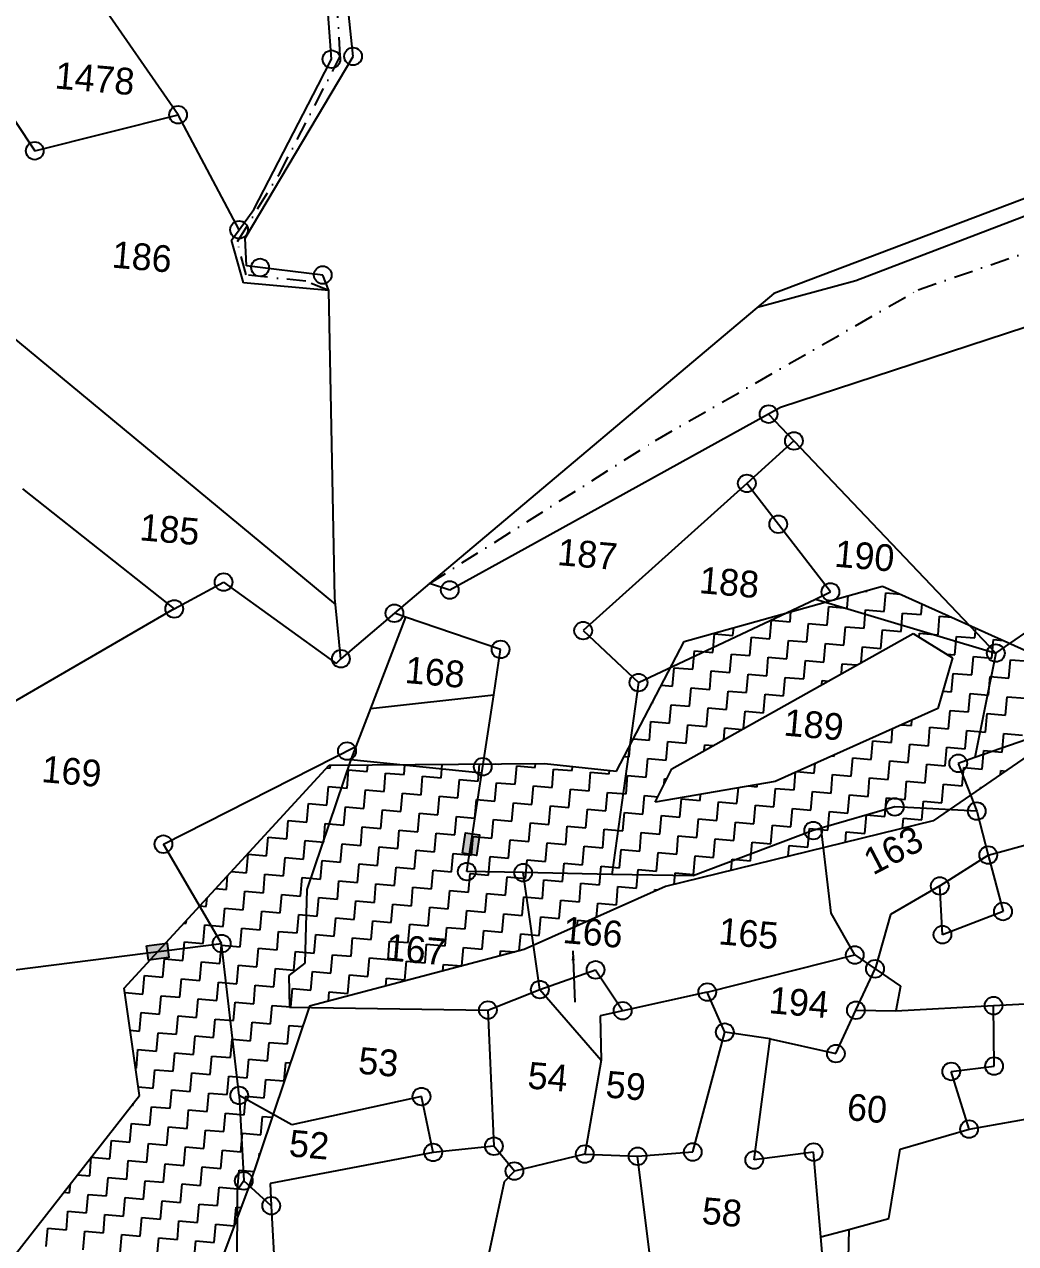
# Model space of a CAD drawing. Header units: metres. Extents: x 302356 to 305648, y 1939949 to 1943623.
# Drawn here: x 303235.5 to 303496.1, y 1942074.3 to 1942394.8 of the extents above; entities that cross this region are included whole.
import ezdxf

# ---------------------------------------------------------------- set-up
doc = ezdxf.new("R2010")
doc.units = ezdxf.units.M
doc.linetypes.add('DASHDOT', pattern=[1, 0.5, -0.25, 0, -0.25])
for name, color, linetype in [('LINE_WATER', 4, 'Continuous'), ('POLY_HATCH', 12, 'Continuous'), ('POLY_PARCEL', 6, 'Continuous'), ('POLY_WATER', 4, 'Continuous'), ('TEXT_PARCEL', 7, 'Continuous'), ('V_BOUND_LINE', 7, 'Continuous'), ('V_BOUND_STREAM_LINE', 7, 'DASHDOT')]:
    doc.layers.add(name, color=color, linetype=linetype)
doc.styles.add('TEXT_MAP', font='')
doc.styles.get('TEXT_MAP').set_extended_font_data('Kruti Dev 050')
doc.dimstyles.get("Standard").update_dxf_attribs({"dimtxt": 0.18, "dimasz": 0.18, "dimexe": 0.18, "dimexo": 0.0625, "dimgap": 0.09, "dimtad": 0, "dimtih": 1, "dimtoh": 1, "dimdec": 4, "dimzin": 0, "dimdsep": 46, "dimtxsty": 'Standard', "dimcen": 0.09, "dimadec": 0, "dimazin": 0, "dimtfac": 1, "dimtdec": 4, "dimtofl": 0, "dimtmove": 0, "dimatfit": 3, "dimfxl": 1, "dimtolj": 1, "dimtzin": 0, "dimarcsym": 0})

msp = doc.modelspace()

# ---------------------------------------------------------------- hatches: boundary and pattern name
for points in [[(303355.17, 1942181.74), (303351.46, 1942182.31), (303350.64, 1942176.94), (303354.35, 1942176.37)], [(303273.51, 1942149.55), (303273.04, 1942153.28), (303267.65, 1942152.6), (303268.12, 1942148.87)]]:
    msp.add_hatch(color=256).paths.add_polyline_path(points)

# ---------------------------------------------------------------- linework, layer by layer
for points in [[(303350.64, 1942176.94), (303351.46, 1942182.31), (303355.17, 1942181.74), (303354.35, 1942176.37)], [(303267.65, 1942152.6), (303273.04, 1942153.28), (303273.51, 1942149.55), (303268.12, 1942148.87)]]:
    msp.add_lwpolyline(points, close=True)
for centre in [(303316.23, 1942385.65), (303321.91, 1942386.38), (303275.9, 1942371.03), (303238.22, 1942361.56), (303291.94, 1942340.81), (303297.47, 1942330.89), (303313.93, 1942328.92), (303431.13, 1942292.35), (303437.81, 1942285.32), (303425.42, 1942274.16), (303433.69, 1942263.42), (303287.88, 1942248.2), (303347.33, 1942246.13), (303447.39, 1942245.63), (303274.9, 1942241.17), (303332.78, 1942240.01), (303382.39, 1942235.45), (303360.69, 1942230.51), (303318.72, 1942228.05), (303490.87, 1942229.54), (303396.94, 1942221.79), (303320.32, 1942203.79), (303356, 1942199.68), (303481, 1942200.57), (303464.31, 1942189.12), (303485.86, 1942188.01), (303442.88, 1942182.9), (303272.05, 1942179.32), (303488.88, 1942176.46), (303351.81, 1942172.12), (303366.63, 1942171.84), (303476.15, 1942168.34), (303492.76, 1942161.63), (303287.37, 1942153.21), (303476.84, 1942155.54), (303453.8, 1942150.2), (303385.66, 1942146.29), (303459.11, 1942146.56), (303371.01, 1942141.12), (303415.02, 1942140.45), (303357.37, 1942135.73), (303392.78, 1942135.56), (303454.11, 1942135.67), (303490.28, 1942136.88), (303419.63, 1942129.91), (303448.84, 1942124.27), (303479.15, 1942119.58), (303490.42, 1942120.99), (303291.98, 1942113.28), (303339.9, 1942112.99), (303483.83, 1942104.43), (303358.94, 1942099.95), (303342.97, 1942098.3), (303382.81, 1942097.87), (303396.71, 1942097.29), (303411.21, 1942098.42), (303427.36, 1942096.32), (303442.98, 1942098.39), (303364.32, 1942093.41), (303293.16, 1942090.84), (303300.42, 1942084.3)]:
    msp.add_circle(centre, 2.33)
at = {"layer": 'LINE_WATER'}
for p, q in [((303454.03, 1942327.49), (303528.71, 1942355.97)), ((303428.22, 1942320.45), (303454.03, 1942327.49))]:
    msp.add_line(p, q, dxfattribs=at)
at = {"layer": 'POLY_HATCH'}
for p, q in [((303408.94, 1942232.62), (303461.06, 1942247.17)), ((303461.06, 1942247.17), (303503.74, 1942227.97)), ((303391.19, 1942198.51), (303408.94, 1942232.62)), ((303513.95, 1942212.67), (303474.44, 1942185.5)), ((303315.59, 1942200.05), (303372.25, 1942200.52)), ((303372.25, 1942200.52), (303391.19, 1942198.51)), ((303261.73, 1942141.5), (303315.59, 1942200.05)), ((303474.44, 1942185.5), (303404.05, 1942168.22)), ((303404.05, 1942168.22), (303366.91, 1942151.64)), ((303366.91, 1942151.64), (303310.44, 1942136.75)), ((303265.74, 1942113.28), (303261.73, 1942141.5)), ((303310.44, 1942136.75), (303294.36, 1942088.81)), ((303230.95, 1942068.76), (303265.74, 1942113.28)), ((303294.36, 1942088.81), (303274.21, 1942035.46))]:
    msp.add_line(p, q, dxfattribs=at)
at = {"layer": 'POLY_HATCH', "linetype": 'Continuous', "ltscale": 10}
for p, q in [((303456.32, 1942245.85), (303457.07, 1942245.78)), ((303457.07, 1942245.78), (303457.1, 1942246.07)), ((303461.51, 1942240.5), (303461.93, 1942245.36)), ((303461.93, 1942245.36), (303465.84, 1942245.02)), ((303451.79, 1942241.35), (303452.08, 1942244.66)), ((303471.23, 1942239.65), (303471.48, 1942242.48)), ((303436.78, 1942237.75), (303437.02, 1942240.46)), ((303446.5, 1942236.91), (303446.93, 1942241.77)), ((303446.93, 1942241.77), (303451.79, 1942241.35)), ((303456.23, 1942236.06), (303456.65, 1942240.92)), ((303456.65, 1942240.92), (303461.51, 1942240.5)), ((303465.95, 1942235.21), (303466.37, 1942240.08)), ((303466.37, 1942240.08), (303471.23, 1942239.65)), ((303475.67, 1942234.37), (303476.09, 1942239.23)), ((303476.09, 1942239.23), (303479.34, 1942238.95)), ((303421.78, 1942234.16), (303421.96, 1942236.25)), ((303431.5, 1942233.32), (303431.92, 1942238.18)), ((303431.92, 1942238.18), (303436.78, 1942237.75)), ((303441.22, 1942232.47), (303441.64, 1942237.33)), ((303441.64, 1942237.33), (303446.5, 1942236.91)), ((303450.94, 1942231.62), (303451.37, 1942236.48)), ((303451.37, 1942236.48), (303456.23, 1942236.06)), ((303460.66, 1942230.78), (303461.09, 1942235.64)), ((303461.09, 1942235.64), (303465.95, 1942235.21)), ((303485.39, 1942233.52), (303485.62, 1942236.12)), ((303416.49, 1942229.72), (303416.92, 1942234.59)), ((303416.92, 1942234.59), (303421.78, 1942234.16)), ((303426.21, 1942228.88), (303426.64, 1942233.74)), ((303426.64, 1942233.74), (303431.5, 1942233.32)), ((303435.94, 1942228.03), (303436.36, 1942232.89)), ((303436.36, 1942232.89), (303441.22, 1942232.47)), ((303470.72, 1942233.72), (303470.81, 1942234.79)), ((303470.81, 1942234.79), (303475.67, 1942234.37)), ((303480.11, 1942229.08), (303480.53, 1942233.94)), ((303480.53, 1942233.94), (303485.39, 1942233.52)), ((303489.83, 1942228.24), (303490.25, 1942233.1)), ((303490.25, 1942233.1), (303492.84, 1942232.87)), ((303411.21, 1942225.29), (303411.63, 1942230.15)), ((303411.63, 1942230.15), (303416.49, 1942229.72)), ((303420.93, 1942224.44), (303421.35, 1942229.3)), ((303421.35, 1942229.3), (303426.21, 1942228.88)), ((303445.66, 1942227.19), (303446.08, 1942232.05)), ((303446.08, 1942232.05), (303450.94, 1942231.62)), ((303455.44, 1942227.04), (303455.8, 1942231.2)), ((303455.8, 1942231.2), (303460.66, 1942230.78)), ((303477.97, 1942229.27), (303480.11, 1942229.08)), ((303430.65, 1942223.59), (303431.07, 1942228.45)), ((303431.07, 1942228.45), (303435.94, 1942228.03)), ((303440.37, 1942222.75), (303440.8, 1942227.61)), ((303440.8, 1942227.61), (303445.66, 1942227.19)), ((303450.29, 1942224.15), (303450.52, 1942226.76)), ((303450.52, 1942226.76), (303454.36, 1942226.43)), ((303484.55, 1942223.8), (303484.97, 1942228.66)), ((303484.97, 1942228.66), (303489.83, 1942228.24)), ((303494.27, 1942222.95), (303494.69, 1942227.81)), ((303494.69, 1942227.81), (303499.55, 1942227.39)), ((303405.92, 1942220.85), (303406.35, 1942225.71)), ((303406.35, 1942225.71), (303411.21, 1942225.29)), ((303415.65, 1942220), (303416.07, 1942224.86)), ((303416.07, 1942224.86), (303420.93, 1942224.44)), ((303425.37, 1942219.16), (303425.79, 1942224.02)), ((303425.79, 1942224.02), (303430.65, 1942223.59)), ((303435.09, 1942218.31), (303435.51, 1942223.17)), ((303435.51, 1942223.17), (303440.37, 1942222.75)), ((303479.26, 1942219.36), (303479.68, 1942224.22)), ((303479.68, 1942224.22), (303484.55, 1942223.8)), ((303488.98, 1942218.52), (303489.41, 1942223.38)), ((303489.41, 1942223.38), (303494.27, 1942222.95)), ((303402.95, 1942221.11), (303405.92, 1942220.85)), ((303410.36, 1942215.56), (303410.78, 1942220.43)), ((303410.78, 1942220.43), (303415.65, 1942220)), ((303445.14, 1942221.26), (303445.23, 1942222.32)), ((303445.23, 1942222.32), (303446.8, 1942222.19)), ((303400.51, 1942216.42), (303400.64, 1942216.41)), ((303400.64, 1942216.41), (303400.67, 1942216.72)), ((303420.08, 1942214.72), (303420.51, 1942219.58)), ((303420.51, 1942219.58), (303425.37, 1942219.16)), ((303429.81, 1942213.87), (303430.23, 1942218.73)), ((303430.23, 1942218.73), (303435.09, 1942218.31)), ((303476.96, 1942219.56), (303479.26, 1942219.36)), ((303483.7, 1942214.08), (303484.12, 1942218.94)), ((303484.12, 1942218.94), (303488.98, 1942218.52)), ((303493.42, 1942213.23), (303493.84, 1942218.09)), ((303493.84, 1942218.09), (303498.71, 1942217.67)), ((303405.08, 1942211.13), (303405.5, 1942215.99)), ((303405.5, 1942215.99), (303410.36, 1942215.56)), ((303414.8, 1942210.28), (303415.22, 1942215.14)), ((303415.22, 1942215.14), (303420.08, 1942214.72)), ((303424.54, 1942209.7), (303424.94, 1942214.3)), ((303424.94, 1942214.3), (303429.81, 1942213.87)), ((303478.42, 1942209.64), (303478.84, 1942214.5)), ((303478.84, 1942214.5), (303483.7, 1942214.08)), ((303488.14, 1942208.79), (303488.56, 1942213.65)), ((303488.56, 1942213.65), (303493.42, 1942213.23)), ((303399.79, 1942206.69), (303400.22, 1942211.55)), ((303400.22, 1942211.55), (303405.08, 1942211.13)), ((303409.51, 1942205.84), (303409.94, 1942210.7)), ((303409.94, 1942210.7), (303414.8, 1942210.28)), ((303466.11, 1942210.71), (303468.69, 1942210.49)), ((303468.69, 1942210.49), (303468.82, 1942211.92)), ((303473.13, 1942205.2), (303473.55, 1942210.06)), ((303473.55, 1942210.06), (303478.42, 1942209.64)), ((303395.63, 1942207.05), (303399.79, 1942206.69)), ((303419.39, 1942206.81), (303419.66, 1942209.86)), ((303419.66, 1942209.86), (303424.14, 1942209.47)), ((303463.41, 1942206.05), (303463.72, 1942209.64)), ((303482.85, 1942204.36), (303483.28, 1942209.22)), ((303483.28, 1942209.22), (303488.14, 1942208.79)), ((303492.57, 1942203.51), (303493, 1942208.37)), ((303493, 1942208.37), (303497.86, 1942207.95)), ((303394.51, 1942202.25), (303394.78, 1942205.42)), ((303404.23, 1942201.41), (303404.65, 1942206.27)), ((303404.65, 1942206.27), (303409.51, 1942205.84)), ((303414.24, 1942203.92), (303414.38, 1942205.42)), ((303414.38, 1942205.42), (303416.58, 1942205.23)), ((303458.12, 1942201.61), (303458.55, 1942206.47)), ((303458.55, 1942206.47), (303463.41, 1942206.05)), ((303467.85, 1942200.76), (303468.27, 1942205.63)), ((303468.27, 1942205.63), (303473.13, 1942205.2)), ((303477.57, 1942199.92), (303477.99, 1942204.78)), ((303477.99, 1942204.78), (303482.85, 1942204.36)), ((303487.29, 1942199.07), (303487.71, 1942203.93)), ((303487.71, 1942203.93), (303492.57, 1942203.51)), ((303354.77, 1942195.92), (303355.16, 1942200.38)), ((303359.38, 1942200.41), (303360.06, 1942200.35)), ((303360.06, 1942200.35), (303360.06, 1942200.42)), ((303369.78, 1942199.51), (303369.87, 1942200.5)), ((303393.19, 1942202.37), (303394.51, 1942202.25)), ((303398.95, 1942196.97), (303399.37, 1942201.83)), ((303399.37, 1942201.83), (303404.23, 1942201.41)), ((303443.12, 1942198.02), (303443.34, 1942200.54)), ((303447.76, 1942202.51), (303448.4, 1942202.46)), ((303448.4, 1942202.46), (303448.43, 1942202.81)), ((303452.84, 1942197.17), (303453.26, 1942202.03)), ((303453.26, 1942202.03), (303458.12, 1942201.61)), ((303462.56, 1942196.33), (303462.99, 1942201.19)), ((303462.99, 1942201.19), (303467.85, 1942200.76)), ((303314.97, 1942199.38), (303315.89, 1942199.3)), ((303315.89, 1942199.3), (303315.95, 1942200.05)), ((303320.32, 1942194.02), (303320.75, 1942198.88)), ((303320.75, 1942198.88), (303325.61, 1942198.46)), ((303325.61, 1942198.46), (303325.75, 1942200.13)), ((303330.05, 1942193.17), (303330.47, 1942198.03)), ((303330.47, 1942198.03), (303335.33, 1942197.61)), ((303335.33, 1942197.61), (303335.56, 1942200.22)), ((303339.77, 1942192.32), (303340.19, 1942197.19)), ((303340.19, 1942197.19), (303345.05, 1942196.76)), ((303345.05, 1942196.76), (303345.36, 1942200.3)), ((303364.5, 1942195.07), (303364.92, 1942199.93)), ((303364.92, 1942199.93), (303369.78, 1942199.51)), ((303374.22, 1942194.22), (303374.64, 1942199.08)), ((303374.64, 1942199.08), (303379.5, 1942198.66)), ((303379.5, 1942198.66), (303379.6, 1942199.74)), ((303383.94, 1942193.38), (303384.36, 1942198.24)), ((303384.36, 1942198.24), (303389.22, 1942197.81)), ((303389.22, 1942197.81), (303389.3, 1942198.71)), ((303393.66, 1942192.53), (303394.09, 1942197.39)), ((303394.09, 1942197.39), (303398.95, 1942196.97)), ((303437.83, 1942193.58), (303438.24, 1942198.26)), ((303438.58, 1942198.41), (303443.12, 1942198.02)), ((303447.56, 1942192.74), (303447.98, 1942197.6)), ((303447.98, 1942197.6), (303452.84, 1942197.17)), ((303472.28, 1942195.48), (303472.71, 1942200.34)), ((303472.71, 1942200.34), (303477.57, 1942199.92)), ((303482.01, 1942194.63), (303482.43, 1942199.49)), ((303482.43, 1942199.49), (303487.29, 1942199.07)), ((303492.06, 1942197.62), (303492.15, 1942198.65)), ((303492.15, 1942198.65), (303493.4, 1942198.54)), ((303315.04, 1942189.58), (303315.46, 1942194.44)), ((303315.46, 1942194.44), (303320.32, 1942194.02)), ((303349.49, 1942191.48), (303349.91, 1942196.34)), ((303349.91, 1942196.34), (303354.77, 1942195.92)), ((303359.21, 1942190.63), (303359.63, 1942195.49)), ((303359.63, 1942195.49), (303364.5, 1942195.07)), ((303368.93, 1942189.78), (303369.36, 1942194.65)), ((303369.36, 1942194.65), (303374.22, 1942194.22)), ((303403.68, 1942195.13), (303403.81, 1942196.54)), ((303403.81, 1942196.54), (303404.37, 1942196.49)), ((303422.83, 1942189.99), (303423.19, 1942194.17)), ((303425.82, 1942194.63), (303428.11, 1942194.43)), ((303428.11, 1942194.43), (303428.16, 1942195.03)), ((303432.55, 1942189.14), (303432.97, 1942194)), ((303432.97, 1942194), (303437.83, 1942193.58)), ((303457.28, 1942191.89), (303457.7, 1942196.75)), ((303457.7, 1942196.75), (303462.56, 1942196.33)), ((303467, 1942191.04), (303467.42, 1942195.9)), ((303467.42, 1942195.9), (303472.28, 1942195.48)), ((303476.72, 1942190.2), (303477.15, 1942195.06)), ((303477.15, 1942195.06), (303482.01, 1942194.63)), ((303486.85, 1942194.04), (303486.87, 1942194.21)), ((303486.87, 1942194.21), (303487.08, 1942194.19)), ((303324.76, 1942188.73), (303325.18, 1942193.59)), ((303325.18, 1942193.59), (303330.05, 1942193.17)), ((303334.48, 1942187.89), (303334.91, 1942192.75)), ((303334.91, 1942192.75), (303339.77, 1942192.32)), ((303344.21, 1942187.04), (303344.63, 1942191.9)), ((303344.63, 1942191.9), (303349.49, 1942191.48)), ((303353.93, 1942186.19), (303354.35, 1942191.05)), ((303354.35, 1942191.05), (303359.21, 1942190.63)), ((303378.66, 1942188.94), (303379.08, 1942193.8)), ((303379.08, 1942193.8), (303383.94, 1942193.38)), ((303388.38, 1942188.09), (303388.8, 1942192.95)), ((303388.8, 1942192.95), (303393.66, 1942192.53)), ((303398.1, 1942187.25), (303398.52, 1942192.11)), ((303398.52, 1942192.11), (303402, 1942191.8)), ((303407.82, 1942186.4), (303408.24, 1942191.26)), ((303408.24, 1942191.26), (303413.11, 1942190.84)), ((303413.11, 1942190.84), (303413.25, 1942192.45)), ((303442.27, 1942188.3), (303442.7, 1942193.16)), ((303442.7, 1942193.16), (303447.56, 1942192.74)), ((303451.99, 1942187.45), (303452.42, 1942192.31)), ((303452.42, 1942192.31), (303457.28, 1942191.89)), ((303461.72, 1942186.6), (303462.14, 1942191.47)), ((303462.14, 1942191.47), (303467, 1942191.04)), ((303309.76, 1942185.14), (303310.18, 1942190)), ((303310.18, 1942190), (303315.04, 1942189.58)), ((303319.48, 1942184.3), (303319.9, 1942189.16)), ((303319.9, 1942189.16), (303324.76, 1942188.73)), ((303329.2, 1942183.45), (303329.62, 1942188.31)), ((303329.62, 1942188.31), (303334.48, 1942187.89)), ((303363.65, 1942185.35), (303364.07, 1942190.21)), ((303364.07, 1942190.21), (303368.93, 1942189.78)), ((303373.37, 1942184.5), (303373.79, 1942189.36)), ((303373.79, 1942189.36), (303378.66, 1942188.94)), ((303383.09, 1942183.65), (303383.52, 1942188.52)), ((303383.52, 1942188.52), (303388.38, 1942188.09)), ((303392.82, 1942182.81), (303393.24, 1942187.67)), ((303393.24, 1942187.67), (303398.1, 1942187.25)), ((303417.54, 1942185.55), (303417.97, 1942190.41)), ((303417.97, 1942190.41), (303422.83, 1942189.99)), ((303427.27, 1942184.71), (303427.69, 1942189.57)), ((303427.69, 1942189.57), (303432.55, 1942189.14)), ((303436.99, 1942183.86), (303437.41, 1942188.72)), ((303437.41, 1942188.72), (303442.27, 1942188.3)), ((303446.71, 1942183.01), (303447.13, 1942187.87)), ((303447.13, 1942187.87), (303451.99, 1942187.45)), ((303471.44, 1942185.76), (303471.86, 1942190.62)), ((303471.86, 1942190.62), (303476.72, 1942190.2)), ((303304.47, 1942180.7), (303304.89, 1942185.57)), ((303304.89, 1942185.57), (303309.76, 1942185.14)), ((303314.19, 1942179.86), (303314.62, 1942184.72)), ((303314.62, 1942184.72), (303319.48, 1942184.3)), ((303338.92, 1942182.6), (303339.34, 1942187.46)), ((303339.34, 1942187.46), (303344.21, 1942187.04)), ((303348.64, 1942181.76), (303349.07, 1942186.62)), ((303349.07, 1942186.62), (303353.93, 1942186.19)), ((303358.37, 1942180.91), (303358.79, 1942185.77)), ((303358.79, 1942185.77), (303363.65, 1942185.35)), ((303368.09, 1942180.06), (303368.51, 1942184.92)), ((303368.51, 1942184.92), (303373.37, 1942184.5)), ((303402.54, 1942181.96), (303402.96, 1942186.82)), ((303402.96, 1942186.82), (303407.82, 1942186.4)), ((303412.26, 1942181.11), (303412.68, 1942185.98)), ((303412.68, 1942185.98), (303417.54, 1942185.55)), ((303421.98, 1942180.27), (303422.4, 1942185.13)), ((303422.4, 1942185.13), (303427.27, 1942184.71)), ((303456.43, 1942182.17), (303456.85, 1942187.03)), ((303456.85, 1942187.03), (303461.72, 1942186.6)), ((303466.34, 1942183.51), (303466.58, 1942186.18)), ((303466.58, 1942186.18), (303471.44, 1942185.76)), ((303323.92, 1942179.01), (303324.34, 1942183.87)), ((303324.34, 1942183.87), (303329.2, 1942183.45)), ((303333.64, 1942178.16), (303334.06, 1942183.03)), ((303334.06, 1942183.03), (303338.92, 1942182.6)), ((303343.36, 1942177.32), (303343.78, 1942182.18)), ((303343.78, 1942182.18), (303348.64, 1942181.76)), ((303353.08, 1942176.47), (303353.5, 1942181.33)), ((303353.5, 1942181.33), (303358.37, 1942180.91)), ((303377.81, 1942179.22), (303378.23, 1942184.08)), ((303378.23, 1942184.08), (303383.09, 1942183.65)), ((303387.53, 1942178.37), (303387.95, 1942183.23)), ((303387.95, 1942183.23), (303392.82, 1942182.81)), ((303397.25, 1942177.52), (303397.68, 1942182.38)), ((303397.68, 1942182.38), (303402.54, 1942181.96)), ((303406.98, 1942176.68), (303407.4, 1942181.54)), ((303407.4, 1942181.54), (303412.26, 1942181.11)), ((303431.7, 1942179.42), (303432.13, 1942184.28)), ((303432.13, 1942184.28), (303436.99, 1942183.86)), ((303441.43, 1942178.58), (303441.85, 1942183.44)), ((303441.85, 1942183.44), (303446.71, 1942183.01)), ((303451.33, 1942179.82), (303451.57, 1942182.59)), ((303451.57, 1942182.59), (303456.43, 1942182.17)), ((303299.19, 1942176.27), (303299.61, 1942181.13)), ((303299.61, 1942181.13), (303304.47, 1942180.7)), ((303308.91, 1942175.42), (303309.33, 1942180.28)), ((303309.33, 1942180.28), (303314.19, 1942179.86)), ((303318.63, 1942174.57), (303319.05, 1942179.43)), ((303319.05, 1942179.43), (303323.92, 1942179.01)), ((303328.35, 1942173.73), (303328.78, 1942178.59)), ((303328.78, 1942178.59), (303333.64, 1942178.16)), ((303362.8, 1942175.63), (303363.23, 1942180.49)), ((303363.23, 1942180.49), (303368.09, 1942180.06)), ((303372.53, 1942174.78), (303372.95, 1942179.64)), ((303372.95, 1942179.64), (303377.81, 1942179.22)), ((303382.25, 1942173.93), (303382.67, 1942178.79)), ((303382.67, 1942178.79), (303387.53, 1942178.37)), ((303391.97, 1942173.09), (303392.39, 1942177.95)), ((303392.39, 1942177.95), (303397.25, 1942177.52)), ((303416.7, 1942175.83), (303417.12, 1942180.69)), ((303417.12, 1942180.69), (303421.98, 1942180.27)), ((303426.42, 1942174.98), (303426.84, 1942179.85)), ((303426.84, 1942179.85), (303431.7, 1942179.42)), ((303436.32, 1942176.14), (303436.56, 1942179)), ((303436.56, 1942179), (303441.43, 1942178.58)), ((303293.9, 1942171.83), (303294.33, 1942176.69)), ((303294.33, 1942176.69), (303299.19, 1942176.27)), ((303303.62, 1942170.98), (303304.05, 1942175.84)), ((303304.05, 1942175.84), (303308.91, 1942175.42)), ((303313.35, 1942170.14), (303313.77, 1942175)), ((303313.77, 1942175), (303318.63, 1942174.57)), ((303338.07, 1942172.88), (303338.5, 1942177.74)), ((303338.5, 1942177.74), (303343.36, 1942177.32)), ((303347.8, 1942172.03), (303348.22, 1942176.89)), ((303348.22, 1942176.89), (303353.08, 1942176.47)), ((303357.52, 1942171.19), (303357.94, 1942176.05)), ((303357.94, 1942176.05), (303362.8, 1942175.63)), ((303367.24, 1942170.34), (303367.66, 1942175.2)), ((303367.66, 1942175.2), (303372.53, 1942174.78)), ((303401.69, 1942172.24), (303402.11, 1942177.1)), ((303402.11, 1942177.1), (303406.98, 1942176.68)), ((303411.41, 1942171.39), (303411.84, 1942176.25)), ((303411.84, 1942176.25), (303416.7, 1942175.83)), ((303421.3, 1942172.45), (303421.56, 1942175.41)), ((303421.56, 1942175.41), (303426.42, 1942174.98)), ((303289.95, 1942172.17), (303293.9, 1942171.83)), ((303323.07, 1942169.29), (303323.49, 1942174.15)), ((303323.49, 1942174.15), (303328.35, 1942173.73)), ((303332.79, 1942168.44), (303333.21, 1942173.3)), ((303333.21, 1942173.3), (303338.07, 1942172.88)), ((303342.51, 1942167.6), (303342.94, 1942172.46)), ((303342.94, 1942172.46), (303347.8, 1942172.03)), ((303352.23, 1942166.75), (303352.66, 1942171.61)), ((303352.66, 1942171.61), (303357.52, 1942171.19)), ((303376.96, 1942169.49), (303377.39, 1942174.36)), ((303377.39, 1942174.36), (303382.25, 1942173.93)), ((303386.68, 1942168.65), (303387.11, 1942173.51)), ((303387.11, 1942173.51), (303391.97, 1942173.09)), ((303396.41, 1942167.8), (303396.83, 1942172.66)), ((303396.83, 1942172.66), (303401.69, 1942172.24)), ((303406.29, 1942168.76), (303406.55, 1942171.82)), ((303406.55, 1942171.82), (303411.41, 1942171.39)), ((303288.62, 1942167.39), (303288.94, 1942171.08)), ((303298.34, 1942166.54), (303298.76, 1942171.41)), ((303298.76, 1942171.41), (303303.62, 1942170.98)), ((303308.06, 1942165.7), (303308.49, 1942170.56)), ((303308.49, 1942170.56), (303313.35, 1942170.14)), ((303317.78, 1942164.85), (303318.21, 1942169.71)), ((303318.21, 1942169.71), (303323.07, 1942169.29)), ((303327.51, 1942164), (303327.93, 1942168.87)), ((303327.93, 1942168.87), (303332.79, 1942168.44)), ((303361.96, 1942165.9), (303362.38, 1942170.76)), ((303362.38, 1942170.76), (303367.24, 1942170.34)), ((303371.68, 1942165.06), (303372.1, 1942169.92)), ((303372.1, 1942169.92), (303376.96, 1942169.49)), ((303381.4, 1942164.21), (303381.82, 1942169.07)), ((303381.82, 1942169.07), (303386.68, 1942168.65)), ((303283.33, 1942162.95), (303283.53, 1942165.2)), ((303285.78, 1942167.64), (303288.62, 1942167.39)), ((303293.06, 1942162.11), (303293.48, 1942166.97)), ((303293.48, 1942166.97), (303298.34, 1942166.54)), ((303302.78, 1942161.26), (303303.2, 1942166.12)), ((303303.2, 1942166.12), (303308.06, 1942165.7)), ((303312.5, 1942160.41), (303312.92, 1942165.27)), ((303312.92, 1942165.27), (303317.78, 1942164.85)), ((303337.23, 1942163.16), (303337.65, 1942168.02)), ((303337.65, 1942168.02), (303342.51, 1942167.6)), ((303346.95, 1942162.31), (303347.37, 1942167.17)), ((303347.37, 1942167.17), (303352.23, 1942166.75)), ((303356.67, 1942161.47), (303357.1, 1942166.33)), ((303357.1, 1942166.33), (303361.96, 1942165.9)), ((303366.39, 1942160.62), (303366.82, 1942165.48)), ((303366.82, 1942165.48), (303371.68, 1942165.06)), ((303391.12, 1942163.36), (303391.55, 1942168.22)), ((303391.55, 1942168.22), (303396.41, 1942167.8)), ((303401.23, 1942166.96), (303401.27, 1942167.38)), ((303401.27, 1942167.38), (303402.03, 1942167.31)), ((303281.6, 1942163.1), (303283.33, 1942162.95)), ((303287.77, 1942157.67), (303288.2, 1942162.53)), ((303288.2, 1942162.53), (303293.06, 1942162.11)), ((303322.22, 1942159.57), (303322.65, 1942164.43)), ((303322.65, 1942164.43), (303327.51, 1942164)), ((303331.94, 1942158.72), (303332.37, 1942163.58)), ((303332.37, 1942163.58), (303337.23, 1942163.16)), ((303341.67, 1942157.87), (303342.09, 1942162.74)), ((303342.09, 1942162.74), (303346.95, 1942162.31)), ((303376.12, 1942159.77), (303376.54, 1942164.63)), ((303376.54, 1942164.63), (303381.4, 1942164.21)), ((303385.94, 1942160.13), (303386.26, 1942163.79)), ((303386.26, 1942163.79), (303391.12, 1942163.36)), ((303278.05, 1942158.52), (303278.12, 1942159.32)), ((303297.49, 1942156.82), (303297.92, 1942161.68)), ((303297.92, 1942161.68), (303302.78, 1942161.26)), ((303307.22, 1942155.98), (303307.64, 1942160.84)), ((303307.64, 1942160.84), (303312.5, 1942160.41)), ((303316.94, 1942155.13), (303317.36, 1942159.99)), ((303317.36, 1942159.99), (303322.22, 1942159.57)), ((303326.66, 1942154.28), (303327.08, 1942159.14)), ((303327.08, 1942159.14), (303331.94, 1942158.72)), ((303351.39, 1942157.03), (303351.81, 1942161.89)), ((303351.81, 1942161.89), (303356.67, 1942161.47)), ((303361.11, 1942156.18), (303361.53, 1942161.04)), ((303361.53, 1942161.04), (303366.39, 1942160.62)), ((303370.83, 1942155.33), (303371.26, 1942160.2)), ((303371.26, 1942160.2), (303376.12, 1942159.77)), ((303380.85, 1942157.86), (303380.98, 1942159.35)), ((303380.98, 1942159.35), (303383.66, 1942159.12)), ((303277.43, 1942158.57), (303278.05, 1942158.52)), ((303282.49, 1942153.23), (303282.91, 1942158.09)), ((303282.91, 1942158.09), (303287.77, 1942157.67)), ((303292.21, 1942152.38), (303292.63, 1942157.25)), ((303292.63, 1942157.25), (303297.49, 1942156.82)), ((303301.93, 1942151.54), (303302.35, 1942156.4)), ((303302.35, 1942156.4), (303307.22, 1942155.98)), ((303311.65, 1942150.69), (303312.08, 1942155.55)), ((303312.08, 1942155.55), (303316.94, 1942155.13)), ((303336.38, 1942153.44), (303336.81, 1942158.3)), ((303336.81, 1942158.3), (303341.67, 1942157.87)), ((303346.1, 1942152.59), (303346.53, 1942157.45)), ((303346.53, 1942157.45), (303351.39, 1942157.03)), ((303355.83, 1942151.74), (303356.25, 1942156.6)), ((303356.25, 1942156.6), (303361.11, 1942156.18)), ((303365.58, 1942151.29), (303365.97, 1942155.76)), ((303365.97, 1942155.76), (303370.83, 1942155.33)), ((303277.2, 1942148.79), (303277.63, 1942153.65)), ((303277.63, 1942153.65), (303282.49, 1942153.23)), ((303286.93, 1942147.95), (303287.35, 1942152.81)), ((303287.35, 1942152.81), (303292.21, 1942152.38)), ((303321.38, 1942149.85), (303321.8, 1942154.71)), ((303321.8, 1942154.71), (303326.66, 1942154.28)), ((303331.1, 1942149), (303331.52, 1942153.86)), ((303331.52, 1942153.86), (303336.38, 1942153.44)), ((303340.82, 1942148.15), (303341.24, 1942153.01)), ((303341.24, 1942153.01), (303346.1, 1942152.59)), ((303271.92, 1942144.36), (303272.34, 1942149.22)), ((303272.34, 1942149.22), (303277.2, 1942148.79)), ((303296.65, 1942147.1), (303297.07, 1942151.96)), ((303297.07, 1942151.96), (303301.93, 1942151.54)), ((303306.37, 1942146.25), (303306.79, 1942151.11)), ((303306.79, 1942151.11), (303311.65, 1942150.69)), ((303316.09, 1942145.41), (303316.51, 1942150.27)), ((303316.51, 1942150.27), (303321.38, 1942149.85)), ((303325.81, 1942144.56), (303326.24, 1942149.42)), ((303326.24, 1942149.42), (303331.1, 1942149)), ((303350.54, 1942147.33), (303350.96, 1942152.17)), ((303350.96, 1942152.17), (303355.83, 1942151.74)), ((303360.57, 1942149.97), (303360.69, 1942151.32)), ((303360.69, 1942151.32), (303364.45, 1942150.99)), ((303281.64, 1942143.51), (303282.06, 1942148.37)), ((303282.06, 1942148.37), (303286.93, 1942147.95)), ((303291.36, 1942142.66), (303291.79, 1942147.52)), ((303291.79, 1942147.52), (303296.65, 1942147.1)), ((303301.09, 1942141.82), (303301.51, 1942146.68)), ((303301.51, 1942146.68), (303306.37, 1942146.25)), ((303335.54, 1942143.71), (303335.96, 1942148.58)), ((303335.96, 1942148.58), (303340.82, 1942148.15)), ((303345.53, 1942146), (303345.68, 1942147.73)), ((303345.68, 1942147.73), (303350.49, 1942147.31)), ((303266.63, 1942139.92), (303267.06, 1942144.78)), ((303267.06, 1942144.78), (303271.92, 1942144.36)), ((303276.36, 1942139.07), (303276.78, 1942143.93)), ((303276.78, 1942143.93), (303281.64, 1942143.51)), ((303286.08, 1942138.22), (303286.5, 1942143.09)), ((303286.5, 1942143.09), (303291.36, 1942142.66)), ((303310.81, 1942140.97), (303311.23, 1942145.83)), ((303311.23, 1942145.83), (303316.09, 1942145.41)), ((303320.53, 1942140.12), (303320.95, 1942144.98)), ((303320.95, 1942144.98), (303325.81, 1942144.56)), ((303330.49, 1942142.04), (303330.67, 1942144.14)), ((303330.67, 1942144.14), (303335.54, 1942143.71)), ((303261.9, 1942140.33), (303266.63, 1942139.92)), ((303271.07, 1942134.63), (303271.5, 1942139.49)), ((303271.5, 1942139.49), (303276.36, 1942139.07)), ((303295.8, 1942137.38), (303296.22, 1942142.24)), ((303296.22, 1942142.24), (303301.09, 1942141.82)), ((303305.52, 1942136.53), (303305.95, 1942141.39)), ((303305.95, 1942141.39), (303310.81, 1942140.97)), ((303315.45, 1942138.07), (303315.67, 1942140.55)), ((303315.67, 1942140.55), (303320.53, 1942140.12)), ((303280.79, 1942133.79), (303281.22, 1942138.65)), ((303281.22, 1942138.65), (303286.08, 1942138.22)), ((303290.52, 1942132.94), (303290.94, 1942137.8)), ((303290.94, 1942137.8), (303295.8, 1942137.38)), ((303300.24, 1942132.09), (303300.66, 1942136.96)), ((303300.66, 1942136.96), (303305.52, 1942136.53)), ((303265.79, 1942130.2), (303266.21, 1942135.06)), ((303266.21, 1942135.06), (303271.07, 1942134.63)), ((303275.51, 1942129.35), (303275.93, 1942134.21)), ((303275.93, 1942134.21), (303280.79, 1942133.79)), ((303285.23, 1942128.5), (303285.66, 1942133.36)), ((303285.66, 1942133.36), (303290.52, 1942132.94)), ((303263.31, 1942130.41), (303265.79, 1942130.2)), ((303294.95, 1942127.66), (303295.38, 1942132.52)), ((303295.38, 1942132.52), (303300.24, 1942132.09)), ((303304.68, 1942126.81), (303305.1, 1942131.67)), ((303305.1, 1942131.67), (303308.63, 1942131.36)), ((303270.23, 1942124.91), (303270.65, 1942129.77)), ((303270.65, 1942129.77), (303275.51, 1942129.35)), ((303279.95, 1942124.07), (303280.37, 1942128.93)), ((303280.37, 1942128.93), (303285.23, 1942128.5)), ((303289.67, 1942123.22), (303290.09, 1942128.08)), ((303290.09, 1942128.08), (303294.95, 1942127.66)), ((303299.39, 1942122.37), (303299.82, 1942127.23)), ((303299.82, 1942127.23), (303304.68, 1942126.81)), ((303264.94, 1942120.47), (303265.37, 1942125.33)), ((303265.37, 1942125.33), (303270.23, 1942124.91)), ((303274.66, 1942119.63), (303275.09, 1942124.49)), ((303275.09, 1942124.49), (303279.95, 1942124.07)), ((303284.39, 1942118.78), (303284.81, 1942123.64)), ((303284.81, 1942123.64), (303289.67, 1942123.22)), ((303264.72, 1942120.49), (303264.94, 1942120.47)), ((303294.11, 1942117.93), (303294.53, 1942122.8)), ((303294.53, 1942122.8), (303299.39, 1942122.37)), ((303303.83, 1942117.09), (303304.25, 1942121.95)), ((303304.25, 1942121.95), (303305.44, 1942121.85)), ((303269.38, 1942115.19), (303269.8, 1942120.05)), ((303269.8, 1942120.05), (303274.66, 1942119.63)), ((303279.1, 1942114.34), (303279.53, 1942119.2)), ((303279.53, 1942119.2), (303284.39, 1942118.78)), ((303288.82, 1942113.5), (303289.25, 1942118.36)), ((303289.25, 1942118.36), (303294.11, 1942117.93)), ((303298.55, 1942112.65), (303298.97, 1942117.51)), ((303298.97, 1942117.51), (303303.83, 1942117.09)), ((303265.42, 1942115.53), (303269.38, 1942115.19)), ((303273.82, 1942109.91), (303274.24, 1942114.77)), ((303274.24, 1942114.77), (303279.1, 1942114.34)), ((303283.54, 1942109.06), (303283.96, 1942113.92)), ((303283.96, 1942113.92), (303288.82, 1942113.5)), ((303263.79, 1942110.78), (303264.1, 1942110.75)), ((303264.1, 1942110.75), (303264.14, 1942111.22)), ((303293.26, 1942108.21), (303293.68, 1942113.07)), ((303293.68, 1942113.07), (303298.55, 1942112.65)), ((303268.53, 1942105.47), (303268.96, 1942110.33)), ((303268.96, 1942110.33), (303273.82, 1942109.91)), ((303278.26, 1942104.62), (303278.68, 1942109.48)), ((303278.68, 1942109.48), (303283.54, 1942109.06)), ((303287.98, 1942103.77), (303288.4, 1942108.64)), ((303288.4, 1942108.64), (303293.26, 1942108.21)), ((303297.7, 1942102.93), (303298.12, 1942107.79)), ((303298.12, 1942107.79), (303300.65, 1942107.57)), ((303263.25, 1942101.03), (303263.67, 1942105.89)), ((303263.67, 1942105.89), (303268.53, 1942105.47)), ((303272.97, 1942100.18), (303273.39, 1942105.04)), ((303273.39, 1942105.04), (303278.26, 1942104.62)), ((303257.96, 1942096.59), (303258.39, 1942101.45)), ((303258.39, 1942101.45), (303263.25, 1942101.03)), ((303282.69, 1942099.34), (303283.12, 1942104.2)), ((303283.12, 1942104.2), (303287.98, 1942103.77)), ((303292.42, 1942098.49), (303292.84, 1942103.35)), ((303292.84, 1942103.35), (303297.7, 1942102.93)), ((303267.69, 1942095.75), (303268.11, 1942100.61)), ((303268.11, 1942100.61), (303272.97, 1942100.18)), ((303277.41, 1942094.9), (303277.83, 1942099.76)), ((303277.83, 1942099.76), (303282.69, 1942099.34)), ((303287.13, 1942094.05), (303287.55, 1942098.91)), ((303287.55, 1942098.91), (303292.42, 1942098.49)), ((303297.21, 1942097.3), (303297.28, 1942098.07)), ((303297.28, 1942098.07), (303297.46, 1942098.05)), ((303252.68, 1942092.15), (303253.1, 1942097.02)), ((303253.1, 1942097.02), (303257.96, 1942096.59)), ((303262.4, 1942091.31), (303262.83, 1942096.17)), ((303262.83, 1942096.17), (303267.69, 1942095.75)), ((303272.12, 1942090.46), (303272.55, 1942095.32)), ((303272.55, 1942095.32), (303277.41, 1942094.9)), ((303249.46, 1942092.44), (303252.68, 1942092.15)), ((303257.12, 1942086.87), (303257.54, 1942091.73)), ((303257.54, 1942091.73), (303262.4, 1942091.31)), ((303281.85, 1942089.62), (303282.27, 1942094.48)), ((303282.27, 1942094.48), (303287.13, 1942094.05)), ((303291.57, 1942088.77), (303291.99, 1942093.63)), ((303291.99, 1942093.63), (303295.87, 1942093.29)), ((303247.4, 1942087.72), (303247.6, 1942090.06)), ((303266.84, 1942086.02), (303267.26, 1942090.88)), ((303267.26, 1942090.88), (303272.12, 1942090.46)), ((303276.56, 1942085.18), (303276.99, 1942090.04)), ((303276.99, 1942090.04), (303281.85, 1942089.62)), ((303286.28, 1942084.33), (303286.71, 1942089.19)), ((303286.71, 1942089.19), (303291.57, 1942088.77)), ((303245.87, 1942087.85), (303247.4, 1942087.72)), ((303251.83, 1942082.43), (303252.26, 1942087.29)), ((303252.26, 1942087.29), (303257.12, 1942086.87)), ((303261.56, 1942081.59), (303261.98, 1942086.45)), ((303261.98, 1942086.45), (303266.84, 1942086.02)), ((303271.28, 1942080.74), (303271.7, 1942085.6)), ((303271.7, 1942085.6), (303276.56, 1942085.18)), ((303246.55, 1942077.99), (303246.97, 1942082.86)), ((303246.97, 1942082.86), (303251.83, 1942082.43)), ((303256.27, 1942077.15), (303256.7, 1942082.01)), ((303256.7, 1942082.01), (303261.56, 1942081.59)), ((303281, 1942079.89), (303281.42, 1942084.75)), ((303281.42, 1942084.75), (303286.28, 1942084.33)), ((303290.74, 1942079.21), (303291.15, 1942083.91)), ((303291.15, 1942083.91), (303292.47, 1942083.79)), ((303265.99, 1942076.3), (303266.42, 1942081.16)), ((303266.42, 1942081.16), (303271.28, 1942080.74)), ((303275.72, 1942075.46), (303276.14, 1942080.32)), ((303276.14, 1942080.32), (303281, 1942079.89)), ((303285.44, 1942074.61), (303285.86, 1942079.47)), ((303285.86, 1942079.47), (303290.68, 1942079.05)), ((303241.27, 1942073.56), (303241.69, 1942078.42)), ((303241.69, 1942078.42), (303246.55, 1942077.99)), ((303250.99, 1942072.71), (303251.41, 1942077.57)), ((303251.41, 1942077.57), (303256.27, 1942077.15)), ((303260.71, 1942071.86), (303261.13, 1942076.73)), ((303261.13, 1942076.73), (303265.99, 1942076.3)), ((303270.43, 1942071.02), (303270.85, 1942075.88)), ((303270.85, 1942075.88), (303275.72, 1942075.46)), ((303280.15, 1942070.17), (303280.58, 1942075.03)), ((303280.58, 1942075.03), (303285.44, 1942074.61))]:
    msp.add_line(p, q, dxfattribs=at)
at = {"layer": 'POLY_HATCH', "ltscale": 10}
for p, q in [((303405.7, 1942199.12), (303469.11, 1942234.71)), ((303469.11, 1942234.71), (303479.52, 1942228.32)), ((303479.52, 1942228.32), (303475.62, 1942214.96)), ((303475.62, 1942214.96), (303432.83, 1942195.84)), ((303401.28, 1942190.37), (303405.7, 1942199.12)), ((303432.83, 1942195.84), (303401.28, 1942190.37))]:
    msp.add_line(p, q, dxfattribs=at)
at = {"layer": 'POLY_PARCEL'}
for p, q in [((303275.9, 1942371.03), (303251.89, 1942405.72)), ((303220.4, 1942388.36), (303238.22, 1942361.56)), ((303238.22, 1942361.56), (303275.9, 1942371.03)), ((303291.94, 1942340.81), (303275.9, 1942371.03)), ((303225.84, 1942318), (303317.31, 1942242.31)), ((303431.13, 1942292.35), (303437.81, 1942285.32)), ((303437.81, 1942285.32), (303425.42, 1942274.16)), ((303437.81, 1942285.32), (303490.87, 1942229.54)), ((303425.42, 1942274.16), (303382.39, 1942235.45)), ((303447.39, 1942245.63), (303425.42, 1942274.16)), ((303490.87, 1942229.54), (303556.47, 1942274.9)), ((303234.99, 1942272.75), (303274.9, 1942241.17)), ((303274.9, 1942241.17), (303287.88, 1942248.2)), ((303287.88, 1942248.2), (303317.45, 1942226.82)), ((303443.44, 1942243.76), (303447.39, 1942245.63)), ((303396.94, 1942221.79), (303443.44, 1942243.76)), ((303443.44, 1942243.76), (303490.87, 1942229.54)), ((303274.9, 1942241.17), (303210.02, 1942203.54)), ((303335.67, 1942239.03), (303326.47, 1942214.98)), ((303335.67, 1942239.03), (303332.78, 1942240.01)), ((303360.69, 1942230.51), (303335.67, 1942239.03)), ((303382.39, 1942235.45), (303396.94, 1942221.79)), ((303358.87, 1942218.54), (303360.69, 1942230.51)), ((303490.87, 1942229.54), (303485.35, 1942202.07)), ((303317.45, 1942226.82), (303318.72, 1942228.05)), ((303396.94, 1942221.79), (303389.95, 1942171.39)), ((303326.47, 1942214.98), (303358.87, 1942218.54)), ((303355.75, 1942198.06), (303358.87, 1942218.54)), ((303326.47, 1942214.98), (303322.63, 1942204.97)), ((303522.38, 1942214.91), (303485.35, 1942202.07)), ((303272.05, 1942179.32), (303322.63, 1942204.97)), ((303322.63, 1942204.97), (303321.33, 1942201.57)), ((303321.33, 1942201.57), (303309.75, 1942167.44)), ((303321.33, 1942201.57), (303355.75, 1942198.06)), ((303485.35, 1942202.07), (303481, 1942200.57)), ((303481, 1942200.57), (303485.86, 1942188.01)), ((303351.81, 1942172.12), (303355.75, 1942198.06)), ((303464.31, 1942189.12), (303445, 1942183.52)), ((303485.86, 1942188.01), (303464.31, 1942189.12)), ((303485.86, 1942188.01), (303488.88, 1942176.46)), ((303442.88, 1942182.9), (303411.33, 1942170.98)), ((303445, 1942183.52), (303442.88, 1942182.9)), ((303447.59, 1942161.18), (303445, 1942183.52)), ((303287.37, 1942153.21), (303272.05, 1942179.32)), ((303488.88, 1942176.46), (303501, 1942179.75)), ((303476.15, 1942168.34), (303488.88, 1942176.46)), ((303488.88, 1942176.46), (303492.76, 1942161.63)), ((303366.63, 1942171.84), (303351.81, 1942172.12)), ((303371.01, 1942141.12), (303366.63, 1942171.84)), ((303389.95, 1942171.39), (303366.63, 1942171.84)), ((303411.33, 1942170.98), (303389.95, 1942171.39)), ((303476.15, 1942168.34), (303463.14, 1942160.85)), ((303476.84, 1942155.54), (303476.15, 1942168.34)), ((303309.75, 1942167.44), (303309.2, 1942148.02)), ((303453.8, 1942150.2), (303447.59, 1942161.18)), ((303463.14, 1942160.85), (303459.11, 1942146.56)), ((303492.76, 1942161.63), (303476.84, 1942155.54)), ((303217.61, 1942144.36), (303287.37, 1942153.21)), ((303291.98, 1942113.28), (303287.37, 1942153.21)), ((303415.02, 1942140.45), (303453.8, 1942150.2)), ((303453.8, 1942150.2), (303459.11, 1942146.56)), ((303309.2, 1942148.02), (303305, 1942144.84)), ((303371.01, 1942141.12), (303385.66, 1942146.29)), ((303385.66, 1942146.29), (303392.78, 1942135.56)), ((303454.11, 1942135.67), (303459.11, 1942146.56)), ((303459.11, 1942146.56), (303465.78, 1942142)), ((303305, 1942144.84), (303305.16, 1942136.49)), ((303357.37, 1942135.73), (303371.01, 1942141.12)), ((303371.01, 1942141.12), (303387.11, 1942122.52)), ((303415.02, 1942140.45), (303392.78, 1942135.56)), ((303419.63, 1942129.91), (303415.02, 1942140.45)), ((303465.78, 1942142), (303464.62, 1942135.53)), ((303305.16, 1942136.49), (303357.37, 1942135.73)), ((303464.62, 1942135.53), (303490.28, 1942136.88)), ((303490.28, 1942136.88), (303519.5, 1942138.46)), ((303490.42, 1942120.99), (303490.28, 1942136.88)), ((303357.37, 1942135.73), (303358.94, 1942099.95)), ((303392.78, 1942135.56), (303386.85, 1942134.25)), ((303386.85, 1942134.25), (303387.11, 1942122.52)), ((303448.84, 1942124.27), (303454.11, 1942135.67)), ((303454.11, 1942135.67), (303464.62, 1942135.53)), ((303411.21, 1942098.42), (303419.63, 1942129.91)), ((303431.51, 1942128.18), (303419.63, 1942129.91)), ((303427.36, 1942096.32), (303431.51, 1942128.18)), ((303431.51, 1942128.18), (303448.84, 1942124.27)), ((303387.11, 1942122.52), (303382.81, 1942097.87)), ((303479.15, 1942119.58), (303490.42, 1942120.99)), ((303483.83, 1942104.43), (303479.15, 1942119.58)), ((303291.98, 1942113.28), (303293.16, 1942090.84)), ((303305.79, 1942105.52), (303291.98, 1942113.28)), ((303339.9, 1942112.99), (303305.79, 1942105.52)), ((303342.97, 1942098.3), (303339.9, 1942112.99)), ((303483.83, 1942104.43), (303524.95, 1942111.64)), ((303465.7, 1942099.16), (303483.83, 1942104.43)), ((303342.97, 1942098.3), (303300.11, 1942090.15)), ((303358.94, 1942099.95), (303342.97, 1942098.3)), ((303364.32, 1942093.41), (303358.94, 1942099.95)), ((303382.81, 1942097.87), (303364.32, 1942093.41)), ((303382.81, 1942097.87), (303396.71, 1942097.29)), ((303396.71, 1942097.29), (303411.21, 1942098.42)), ((303442.98, 1942098.39), (303427.36, 1942096.32)), ((303444.89, 1942076.14), (303442.98, 1942098.39)), ((303462.74, 1942080.91), (303465.7, 1942099.16)), ((303400.06, 1942069.87), (303396.71, 1942097.29)), ((303364.32, 1942093.41), (303361.67, 1942090.61)), ((303291.45, 1942088.27), (303291.27, 1942019.16)), ((303293.16, 1942090.84), (303291.45, 1942088.27)), ((303300.42, 1942084.3), (303293.16, 1942090.84)), ((303300.11, 1942090.15), (303300.42, 1942084.3)), ((303361.67, 1942090.61), (303342.84, 1942003.75)), ((303300.42, 1942084.3), (303303.29, 1942030.71)), ((303452.2, 1942078.09), (303462.74, 1942080.91)), ((303444.89, 1942076.14), (303452.2, 1942078.09)), ((303446.23, 1942060.48), (303444.89, 1942076.14)), ((303452.2, 1942078.09), (303451.73, 1942057.45))]:
    msp.add_line(p, q, dxfattribs=at)
at = {"layer": 'POLY_WATER'}
for p, q in [((303321.91, 1942386.38), (303316.72, 1942437.05)), ((303316.23, 1942385.65), (303314.44, 1942409.5)), ((303293.57, 1942338.62), (303321.91, 1942386.38)), ((303312.77, 1942378.82), (303316.23, 1942385.65)), ((303595.77, 1942385.79), (303432.53, 1942324.08)), ((303295.84, 1942346.18), (303312.77, 1942378.82)), ((303291.94, 1942340.81), (303295.84, 1942346.18)), ((303289.99, 1942338.12), (303291.94, 1942340.81)), ((303293.93, 1942331.32), (303293.57, 1942338.62)), ((303293.15, 1942326.86), (303289.99, 1942338.12)), ((303313.93, 1942328.92), (303293.93, 1942331.32)), ((303315.58, 1942324.86), (303313.93, 1942328.92)), ((303315.58, 1942324.86), (303293.15, 1942326.86)), ((303432.53, 1942324.08), (303341.98, 1942247.83)), ((303524.25, 1942323.63), (303434.23, 1942294.06)), ((303434.23, 1942294.06), (303431.13, 1942292.35)), ((303431.13, 1942292.35), (303367.02, 1942256.96)), ((303367.02, 1942256.96), (303347.33, 1942246.13)), ((303347.33, 1942246.13), (303341.98, 1942247.83))]:
    msp.add_line(p, q, dxfattribs=at)
at = {"layer": 'V_BOUND_LINE'}
for p, q in [((303317.14, 1942244.05), (303315.58, 1942324.86)), ((303341.98, 1942247.83), (303332.78, 1942240.01)), ((303317.31, 1942242.31), (303317.14, 1942244.05)), ((303318.72, 1942228.05), (303317.31, 1942242.31)), ((303332.78, 1942240.01), (303318.72, 1942228.05))]:
    msp.add_line(p, q, dxfattribs=at)
at = {"layer": 'V_BOUND_STREAM_LINE', "ltscale": 10}
for p, q in [((303318.54, 1942386.44), (303315.74, 1942430.67)), ((303302.53, 1942355.55), (303318.54, 1942386.44)), ((303470.46, 1942325.04), (303565.53, 1942357.79)), ((303291.49, 1942337.71), (303302.53, 1942355.55)), ((303293.81, 1942328.95), (303291.49, 1942337.71)), ((303309.48, 1942327.31), (303293.81, 1942328.95)), ((303315.58, 1942324.86), (303309.48, 1942327.31)), ((303401.42, 1942285.46), (303470.46, 1942325.04)), ((303341.98, 1942247.83), (303401.42, 1942285.46))]:
    msp.add_line(p, q, dxfattribs=at)

# ---------------------------------------------------------------- texts
at = {"layer": 'TEXT_PARCEL', "style": 'TEXT_MAP'}
for s, rotation, p in [('1478', 355.0239, (303243.32, 1942377.97)), ('186', 355.0239, (303258.31, 1942330.9)), ('185', 355.0239, (303265.58, 1942259.23)), ('187', 355.0239, (303375.43, 1942252.71)), ('190', 355.0239, (303448.26, 1942252.29)), ('188', 355.0239, (303412.7, 1942245.33)), ('168', 355.0239, (303335.35, 1942221.72)), ('189', 355.0239, (303434.92, 1942207.9)), ('169', 355.0239, (303239.83, 1942195.67)), ('163', 27.5386, (303458.57, 1942171.04)), ('166', 355.0239, (303376.84, 1942153.38)), ('165', 355.0239, (303417.77, 1942153.04)), ('167', 355.0239, (303330.31, 1942148.82)), ('194', 355.0239, (303431.02, 1942134.93)), ('53', 355.0239, (303323.08, 1942119.03)), ('54', 355.0239, (303367.6, 1942115.15)), ('59', 355.0239, (303388.11, 1942112.79)), ('60', 355.0239, (303451.54, 1942106.84)), ('52', 355.0239, (303304.87, 1942097.3)), ('58', 355.0239, (303413.4, 1942079.57))]:
    msp.add_text(s, height=7.026, rotation=rotation, dxfattribs=at).set_placement(p)

# ---------------------------------------------------------------- leaders
msp.add_leader([(303379.69, 1942151.26), (303380.17, 1942137.78)], dimstyle='Standard', override={"dimtxt": 2.5, "dimasz": 2.5, "dimexe": 1.25, "dimexo": 0.625, "dimgap": 0.625, "dimtad": 1, "dimtih": 0, "dimtoh": 0, "dimzin": 8, "dimcen": 2.5, "dimtofl": 1})

doc.saveas('drawing.dxf')
